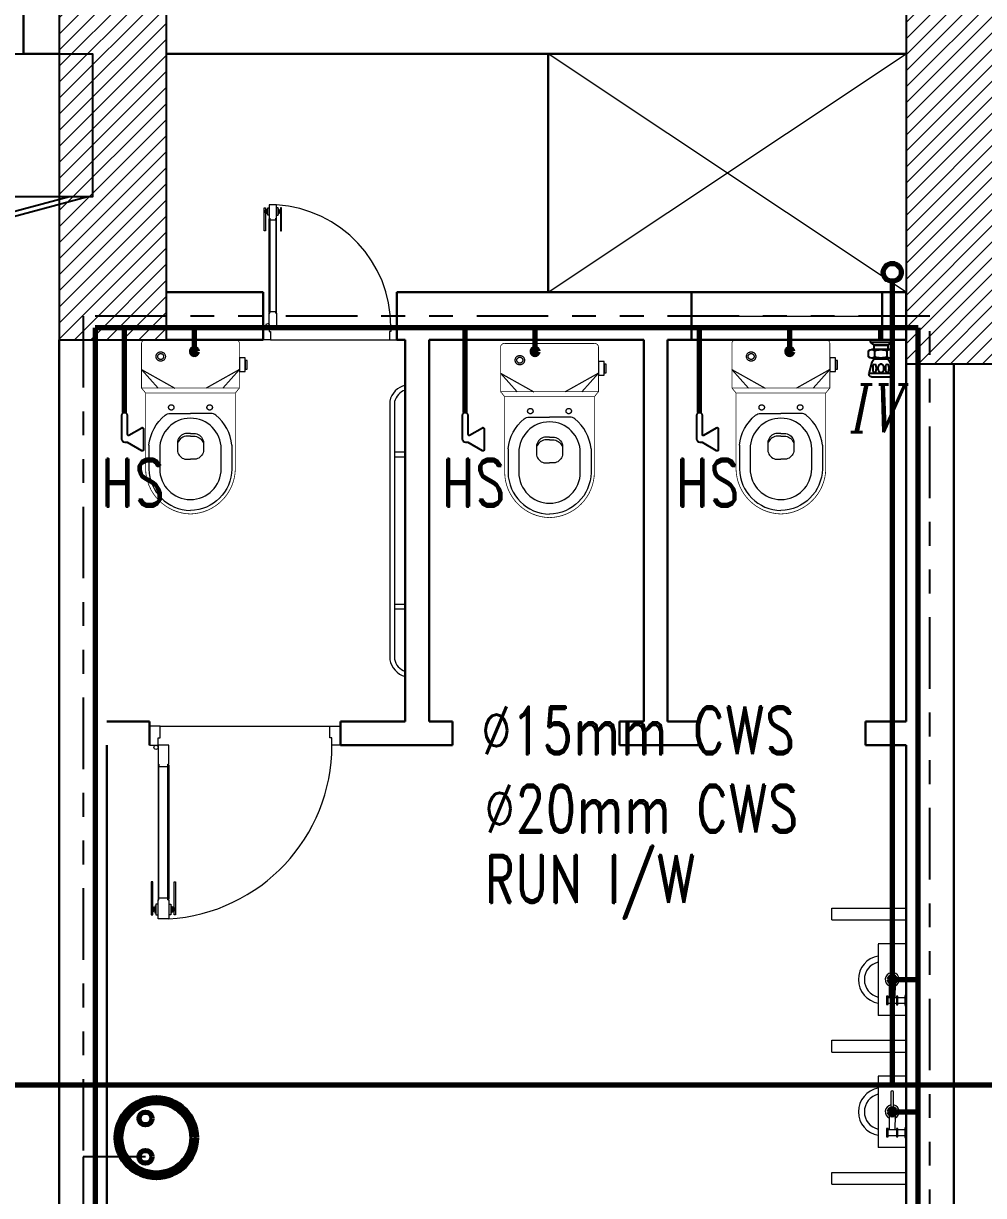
# Model space of a CAD drawing. Extents: x 800 to 995, y 398 to 804.
# Drawn here: x 870.708 to 874.733, y 713.33 to 718.245 of the extents above; entities that cross this region are included whole.
import ezdxf

# ---------------------------------------------------------------- set-up
doc = ezdxf.new("R2010")
doc.units = 0
doc.header["$MEASUREMENT"] = 0
for name, pattern in [('ACAD_ISO02W100', [15, 12, -3]), ('DASHED2', [0.375, 0.25, -0.125]), ('PHANTOM-Z', [12.75, 6, -1.35, 1.35, -1.35, 1.35, -1.35])]:
    doc.linetypes.add(name, pattern=pattern)
for name, color, linetype in [('-FUR', 252, 'CONTINUOUS'), ('P-H-WATER', 12, 'PHANTOM-Z'), ('P-WASTE', 180, 'DASHED2'), ('PLUM', 2, 'CONTINUOUS')]:
    doc.layers.add(name, color=color, linetype=linetype)
for name, color, linetype, lineweight in [('Column', 6, 'CONTINUOUS', 25), ('DOOR', 30, 'CONTINUOUS', 9), ('Elevation', 150, 'CONTINUOUS', 18), ('Furn', 183, 'CONTINUOUS', 9), ('hatch', 252, 'CONTINUOUS', 9), ('P-C-WATER', 5, 'CONTINUOUS', 70), ('P-TEXT', 1, 'CONTINUOUS', 25), ('Wall', 252, 'CONTINUOUS', 30), ('WINDOW', 252, 'CONTINUOUS', 5)]:
    doc.layers.add(name, color=color, linetype=linetype, lineweight=lineweight)
doc.styles.add('ROMANC', font='romand.shx')
doc.styles.add('ROMANS', font='italic8.shx')
pattern_1 = [(45, (1093.41557, 380.996185), (-0.0336759605, 0.0336759605), [])]

# ---------------------------------------------------------------- blocks, each defined once
blk = doc.blocks.new('MP-GF-TOILET LAYOUT-WATER$0$wt_BPH00')
at = {"layer": 'PLUM'}
blk.add_lwpolyline([(0, -0.27), (0, -2.293, -1), (-0.45, -2.293), (-0.45, -0.697, 0.57735), (-0.585, -0.619), (-1.665, -1.243, -0.57735), (-1.8, -1.165), (-1.8, 0.622, -0.57735), (-1.665, 0.7), (-0.473, 0.012, 0.131652), (-0.428, 0), (-0.27, 0, -0.414214)], format="xyb", close=True, dxfattribs=at)
blk = doc.blocks.new('ELECTRIC WATER HEATER')
at = {"layer": 'P-C-WATER', "color": 3}
for centre, radius in [((75.01, -49.101), 0.672), ((75.01, -49.101), 0.593), ((74.688, -49.283), 0.107), ((75.331, -49.283), 0.107)]:
    blk.add_circle(centre, radius, dxfattribs=at)

msp = doc.modelspace()

# ---------------------------------------------------------------- hatches: boundary and pattern name
at = {"layer": 'hatch'}
h = msp.add_hatch(dxfattribs=at)
h.set_pattern_fill('ANSI31', color=252, scale=0.015, style=0)
h.set_pattern_definition(pattern_1)
h.paths.add_polyline_path([(870.8584, 716.9182), (871.3084, 716.9182), (871.3084, 718.3682), (870.8584, 718.3682)])
h = msp.add_hatch(dxfattribs=at)
h.set_pattern_fill('ANSI31', color=252, scale=0.015, style=0)
h.set_pattern_definition(pattern_1)
h.paths.add_polyline_path([(874.4084, 716.8182), (874.8084, 716.8182), (874.8084, 718.3682), (874.4084, 718.3682)])

# ---------------------------------------------------------------- linework, layer by layer
at = {"layer": '-FUR', "linetype": 'ACAD_ISO02W100'}
for p, q in [((870.0984, 718.1182, -0.0488), (870.9984, 718.1182, -0.0488)), ((870.9011, 717.5182, -0.0488), (870.5597, 717.4268, -0.0488)), ((870.9784, 717.5182, -0.0488), (870.5648, 717.4074, -0.0488))]:
    msp.add_line(p, q, dxfattribs=at)
at = {"layer": '-FUR', "elevation": -0.0488}
msp.add_lwpolyline([(870.0984, 718.1182), (870.9984, 718.1182), (870.9984, 717.5182), (870.0984, 717.5182)], close=True, dxfattribs=at)
at = {"layer": 'Column', "color": 252}
for points in [[(870.8584, 716.9182), (871.3084, 716.9182), (871.3084, 718.3682), (870.8584, 718.3682)], [(870.8584, 716.9182), (871.3084, 716.9182), (871.3084, 718.3682), (870.8584, 718.3682)], [(874.4084, 716.8182), (874.8084, 716.8182), (874.8084, 718.3682), (874.4084, 718.3682)], [(874.4084, 716.8182), (874.8084, 716.8182), (874.8084, 718.3682), (874.4084, 718.3682)]]:
    msp.add_lwpolyline(points, close=True, dxfattribs=at)
at = {"layer": 'DOOR', "color": 252}
for p, q in [((871.7695, 717.4844), (871.7384, 717.4844)), ((871.7384, 717.4844), (871.7384, 717.4284)), ((871.7695, 717.4284), (871.7695, 717.4844)), ((871.718, 717.3754), (871.718, 717.472)), ((871.718, 717.472), (871.7225, 717.472)), ((871.7225, 717.472), (871.7225, 717.3754)), ((871.7225, 717.4508), (871.7225, 717.4618)), ((871.7291, 717.462), (871.7255, 717.462)), ((871.7255, 717.462), (871.7255, 717.4507)), ((871.7255, 717.4618), (871.7255, 717.4508)), ((871.7255, 717.4507), (871.7291, 717.4507)), ((871.7291, 717.4467), (871.7291, 717.466)), ((871.7291, 717.466), (871.7322, 717.466)), ((871.7291, 717.4507), (871.7291, 717.462)), ((871.7322, 717.4467), (871.7291, 717.4467)), ((871.7322, 717.4409), (871.7322, 717.472)), ((871.7322, 717.472), (871.7384, 717.472)), ((871.7384, 717.4409), (871.7322, 717.4409)), ((871.7757, 717.472), (871.7695, 717.472)), ((871.7695, 717.4409), (871.7757, 717.4409)), ((871.7757, 717.4409), (871.7757, 717.472)), ((871.7788, 717.466), (871.7757, 717.466)), ((871.7757, 717.4467), (871.7788, 717.4467)), ((871.7788, 717.4467), (871.7788, 717.466)), ((871.7788, 717.462), (871.7824, 717.462)), ((871.7788, 717.4507), (871.7788, 717.462)), ((871.7824, 717.4507), (871.7788, 717.4507)), ((871.7824, 717.462), (871.7824, 717.4507)), ((871.7824, 717.4618), (871.7824, 717.4508)), ((871.7899, 717.472), (871.7854, 717.472)), ((871.7854, 717.472), (871.7854, 717.3754)), ((871.7854, 717.4508), (871.7854, 717.4618)), ((871.7899, 717.3754), (871.7899, 717.472)), ((871.7381, 717.0334), (871.7381, 717.4253)), ((871.7384, 717.4284), (871.7409, 717.4284)), ((871.7409, 717.4284), (871.7409, 717.4222)), ((871.7409, 717.4281), (871.7409, 717.4225)), ((871.7409, 717.4253), (871.7409, 717.0334)), ((871.7409, 717.4222), (871.767, 717.4222)), ((871.767, 717.4222), (871.767, 717.4284)), ((871.767, 717.4284), (871.7695, 717.4284)), ((871.767, 717.4281), (871.767, 717.4225)), ((871.767, 717.4253), (871.767, 717.0334)), ((871.7698, 717.0334), (871.7698, 717.4253)), ((871.7225, 717.3754), (871.718, 717.3754)), ((871.7854, 717.3754), (871.7899, 717.3754)), ((871.7384, 716.9743), (871.7384, 717.0302)), ((871.7384, 717.0302), (871.7409, 717.0302)), ((871.7409, 717.0302), (871.7409, 717.0365)), ((871.7409, 717.0365), (871.767, 717.0365)), ((871.7409, 717.0306), (871.7409, 717.0361)), ((871.767, 717.0365), (871.767, 717.0302)), ((871.767, 717.0306), (871.767, 717.0361)), ((871.767, 717.0302), (871.7695, 717.0302)), ((871.7695, 717.0302), (871.7695, 716.9743)), ((871.7135, 716.9182), (871.7135, 716.9743)), ((871.7135, 716.9743), (871.7384, 716.9743)), ((871.7695, 716.9743), (871.7384, 716.9743)), ((871.7384, 716.9743), (871.7384, 716.953)), ((871.7384, 716.953), (871.7446, 716.953)), ((871.7446, 716.953), (871.7446, 716.9182)), ((872.2485, 716.953), (872.2423, 716.953)), ((872.2423, 716.953), (872.2424, 716.9182)), ((872.2735, 716.9743), (872.2485, 716.9743)), ((872.2485, 716.9743), (872.2485, 716.953)), ((872.2735, 716.9182), (872.2735, 716.9743)), ((871.7446, 716.9182), (871.7135, 716.9182)), ((871.7446, 716.9182), (872.2424, 716.9182)), ((872.2424, 716.9182), (872.2735, 716.9182)), ((871.2373, 715.2982), (871.2373, 715.2182)), ((871.2818, 715.2982), (871.2373, 715.2982)), ((871.2373, 715.2982), (871.2373, 715.2182)), ((871.2818, 715.2982), (871.2373, 715.2982)), ((871.2818, 715.2982), (871.9929, 715.2982)), ((871.2818, 715.2982), (871.9929, 715.2982)), ((871.2818, 715.2486), (871.2818, 715.2982)), ((871.2818, 715.2486), (871.2818, 715.2982)), ((871.9928, 715.2486), (871.9929, 715.2982)), ((871.9928, 715.2486), (871.9929, 715.2982)), ((871.9929, 715.2982), (872.0373, 715.2982)), ((871.9929, 715.2982), (872.0373, 715.2982)), ((872.0373, 715.2982), (872.0373, 715.2182)), ((872.0373, 715.2982), (872.0373, 715.2182)), ((871.2729, 715.2182), (871.2729, 715.2486)), ((871.2729, 715.2486), (871.2818, 715.2486)), ((871.2729, 715.2182), (871.2729, 715.2486)), ((871.2729, 715.2486), (871.2818, 715.2486)), ((872.0017, 715.2486), (871.9928, 715.2486)), ((872.0017, 715.2486), (871.9928, 715.2486)), ((872.0017, 715.2182), (872.0017, 715.2486)), ((872.0017, 715.2182), (872.0017, 715.2486)), ((871.2373, 715.2182), (871.2729, 715.2182)), ((871.2373, 715.2182), (871.2729, 715.2182)), ((871.3173, 715.2182), (871.2729, 715.2182)), ((871.2729, 715.2182), (871.2729, 715.1383)), ((871.3173, 715.2182), (871.2729, 715.2182)), ((871.2729, 715.2182), (871.2729, 715.1383)), ((871.3173, 715.1383), (871.3173, 715.2182)), ((871.3173, 715.1383), (871.3173, 715.2182)), ((872.0373, 715.2182), (872.0017, 715.2182)), ((872.0373, 715.2182), (872.0017, 715.2182)), ((871.2725, 715.1338), (871.2725, 714.5739)), ((871.2725, 715.1338), (871.2725, 714.5739)), ((871.2729, 715.1383), (871.2764, 715.1383)), ((871.2729, 715.1383), (871.2764, 715.1383)), ((871.2764, 715.1383), (871.2764, 715.1294)), ((871.2764, 715.1383), (871.2764, 715.1294)), ((871.2764, 715.1378), (871.2764, 715.1298)), ((871.2764, 715.1378), (871.2764, 715.1298)), ((871.2764, 714.5739), (871.2764, 715.1338)), ((871.2764, 714.5739), (871.2764, 715.1338)), ((871.2764, 715.1294), (871.3138, 715.1294)), ((871.2764, 715.1294), (871.3138, 715.1294)), ((871.3138, 715.1294), (871.3138, 715.1383)), ((871.3138, 715.1383), (871.3173, 715.1383)), ((871.3138, 715.1294), (871.3138, 715.1383)), ((871.3138, 715.1383), (871.3173, 715.1383)), ((871.3138, 715.1378), (871.3138, 715.1298)), ((871.3138, 715.1378), (871.3138, 715.1298)), ((871.3138, 714.5739), (871.3138, 715.1338)), ((871.3138, 714.5739), (871.3138, 715.1338)), ((871.3177, 715.1338), (871.3177, 714.5739)), ((871.3177, 715.1338), (871.3177, 714.5739)), ((871.2502, 714.6451), (871.2437, 714.6451)), ((871.2437, 714.6451), (871.2437, 714.5072)), ((871.2502, 714.6451), (871.2437, 714.6451)), ((871.2437, 714.6451), (871.2437, 714.5072)), ((871.2502, 714.5072), (871.2502, 714.6451)), ((871.2502, 714.5072), (871.2502, 714.6451)), ((871.34, 714.6451), (871.3464, 714.6451)), ((871.34, 714.5072), (871.34, 714.6451)), ((871.34, 714.6451), (871.3464, 714.6451)), ((871.34, 714.5072), (871.34, 714.6451)), ((871.3464, 714.6451), (871.3464, 714.5072)), ((871.3464, 714.6451), (871.3464, 714.5072)), ((871.2502, 714.5374), (871.2502, 714.5217)), ((871.2502, 714.5374), (871.2502, 714.5217)), ((871.2544, 714.5215), (871.2544, 714.5377)), ((871.2544, 714.5377), (871.2595, 714.5377)), ((871.2544, 714.5215), (871.2544, 714.5377)), ((871.2544, 714.5377), (871.2595, 714.5377)), ((871.2544, 714.5217), (871.2544, 714.5374)), ((871.2544, 714.5217), (871.2544, 714.5374)), ((871.264, 714.5434), (871.2595, 714.5434)), ((871.2595, 714.5434), (871.2595, 714.5158)), ((871.264, 714.5434), (871.2595, 714.5434)), ((871.2595, 714.5434), (871.2595, 714.5158)), ((871.2595, 714.5377), (871.2595, 714.5215)), ((871.2595, 714.5377), (871.2595, 714.5215)), ((871.2729, 714.5517), (871.264, 714.5517)), ((871.264, 714.5517), (871.264, 714.5072)), ((871.2729, 714.5517), (871.264, 714.5517)), ((871.264, 714.5517), (871.264, 714.5072)), ((871.2729, 714.4895), (871.2729, 714.5695)), ((871.2729, 714.5695), (871.2764, 714.5695)), ((871.2729, 714.4895), (871.2729, 714.5695)), ((871.2729, 714.5695), (871.2764, 714.5695)), ((871.2764, 714.5695), (871.2764, 714.5783)), ((871.2764, 714.5783), (871.3138, 714.5783)), ((871.2764, 714.5695), (871.2764, 714.5783)), ((871.2764, 714.5783), (871.3138, 714.5783)), ((871.2764, 714.5699), (871.2764, 714.5779)), ((871.2764, 714.5699), (871.2764, 714.5779)), ((871.3138, 714.5783), (871.3138, 714.5695)), ((871.3138, 714.5783), (871.3138, 714.5695)), ((871.3138, 714.5699), (871.3138, 714.5779)), ((871.3138, 714.5699), (871.3138, 714.5779)), ((871.3138, 714.5695), (871.3173, 714.5695)), ((871.3138, 714.5695), (871.3173, 714.5695)), ((871.3173, 714.5695), (871.3173, 714.4895)), ((871.3173, 714.5695), (871.3173, 714.4895)), ((871.3173, 714.5517), (871.3262, 714.5517)), ((871.3173, 714.5517), (871.3262, 714.5517)), ((871.3262, 714.5517), (871.3262, 714.5072)), ((871.3262, 714.5517), (871.3262, 714.5072)), ((871.3262, 714.5434), (871.3306, 714.5434)), ((871.3262, 714.5434), (871.3306, 714.5434)), ((871.3306, 714.5434), (871.3306, 714.5158)), ((871.3306, 714.5434), (871.3306, 714.5158)), ((871.3358, 714.5377), (871.3306, 714.5377)), ((871.3306, 714.5377), (871.3306, 714.5215)), ((871.3358, 714.5377), (871.3306, 714.5377)), ((871.3306, 714.5377), (871.3306, 714.5215)), ((871.3358, 714.5215), (871.3358, 714.5377)), ((871.3358, 714.5215), (871.3358, 714.5377)), ((871.3358, 714.5217), (871.3358, 714.5374)), ((871.3358, 714.5217), (871.3358, 714.5374)), ((871.34, 714.5374), (871.34, 714.5217)), ((871.34, 714.5374), (871.34, 714.5217)), ((871.2437, 714.5072), (871.2502, 714.5072)), ((871.2437, 714.5072), (871.2502, 714.5072)), ((871.2595, 714.5215), (871.2544, 714.5215)), ((871.2595, 714.5215), (871.2544, 714.5215)), ((871.2595, 714.5158), (871.264, 714.5158)), ((871.2595, 714.5158), (871.264, 714.5158)), ((871.264, 714.5072), (871.2729, 714.5072)), ((871.264, 714.5072), (871.2729, 714.5072)), ((871.3173, 714.4895), (871.2729, 714.4895)), ((871.3173, 714.4895), (871.2729, 714.4895)), ((871.3262, 714.5072), (871.3173, 714.5072)), ((871.3262, 714.5072), (871.3173, 714.5072)), ((871.3306, 714.5158), (871.3262, 714.5158)), ((871.3306, 714.5158), (871.3262, 714.5158)), ((871.3306, 714.5215), (871.3358, 714.5215)), ((871.3306, 714.5215), (871.3358, 714.5215)), ((871.3464, 714.5072), (871.34, 714.5072)), ((871.3464, 714.5072), (871.34, 714.5072))]:
    msp.add_line(p, q, dxfattribs=at)
for centre, radius in [((871.7322, 716.9805), 0.00622), ((871.264, 715.2094), 0.00889), ((871.264, 715.2094), 0.00889)]:
    msp.add_circle(centre, radius, dxfattribs=at)
for centre, radius, start, end in [((871.7374, 716.9743), 0.5112, 360, 86.3977), ((871.724, 717.4618), 0.00148, 0, 180), ((871.724, 717.4508), 0.00148, 180, 0), ((871.7839, 717.4618), 0.00148, 0, 180), ((871.7839, 717.4508), 0.00148, 180, 0), ((871.7409, 717.4253), 0.00278, 90, 270), ((871.767, 717.4253), 0.00278, 270, 90), ((871.7409, 717.0334), 0.00278, 90, 270), ((871.767, 717.0334), 0.00278, 270, 90), ((871.2714, 715.2182), 0.7302, 273.6023, 0), ((871.2714, 715.2182), 0.7302, 273.6023, 0), ((871.2764, 715.1338), 0.00397, 90, 270), ((871.2764, 715.1338), 0.00397, 90, 270), ((871.3138, 715.1338), 0.00397, 270, 90), ((871.3138, 715.1338), 0.00397, 270, 90), ((871.2523, 714.5374), 0.00211, 0, 180), ((871.2523, 714.5374), 0.00211, 0, 180), ((871.2764, 714.5739), 0.00397, 90, 270), ((871.2764, 714.5739), 0.00397, 90, 270), ((871.3138, 714.5739), 0.00397, 270, 90), ((871.3138, 714.5739), 0.00397, 270, 90), ((871.3379, 714.5374), 0.00211, 0, 180), ((871.3379, 714.5374), 0.00211, 0, 180), ((871.2523, 714.5217), 0.00211, 180, 0), ((871.2523, 714.5217), 0.00211, 180, 0), ((871.3379, 714.5217), 0.00211, 180, 0), ((871.3379, 714.5217), 0.00211, 180, 0)]:
    msp.add_arc(centre, radius, start, end, dxfattribs=at)
at = {"layer": 'Elevation', "color": 252}
msp.add_line((873.5085, 717.1182), (874.3085, 717.1182), dxfattribs=at)
at = {"layer": 'Furn', "color": 252}
for p, q in [((872.2437, 716.6616), (872.2437, 715.5767)), ((872.2637, 716.6591), (872.2637, 715.5788)), ((872.2637, 716.4481), (872.3085, 716.4481)), ((872.2637, 716.4281), (872.3085, 716.4281)), ((872.2637, 715.8098), (872.3085, 715.8098)), ((872.2637, 715.7898), (872.3085, 715.7898))]:
    msp.add_line(p, q, dxfattribs=at)
at = {"layer": 'Furn', "color": 252, "linetype": 'Continuous'}
for p, q in [((874.0972, 714.5352), (874.4084, 714.5352)), ((874.0972, 714.4852), (874.0972, 714.5352)), ((874.0972, 714.4852), (874.4084, 714.4852)), ((874.0972, 713.9809), (874.4084, 713.9809)), ((874.0972, 713.9309), (874.0972, 713.9809)), ((874.0972, 713.9309), (874.4084, 713.9309)), ((874.0972, 713.4267), (874.4084, 713.4267)), ((874.0972, 713.3767), (874.0972, 713.4267)), ((874.0972, 713.3767), (874.4084, 713.3767))]:
    msp.add_line(p, q, dxfattribs=at)
at = {"layer": 'Furn'}
for p, q in [((874.4084, 714.385), (874.2916, 714.385)), ((874.2918, 714.3844), (874.2916, 714.085)), ((874.4084, 714.085), (874.4084, 714.385)), ((874.3443, 714.3169), (874.3443, 714.2515)), ((874.3559, 714.2515), (874.356, 714.3169)), ((874.3384, 714.1593), (874.3384, 714.2221)), ((874.3618, 714.2223), (874.3617, 714.1592)), ((874.3267, 714.1651), (874.3267, 714.1301)), ((874.3325, 714.1651), (874.3267, 714.1651)), ((874.3325, 714.1301), (874.3325, 714.1651)), ((874.3676, 714.1592), (874.3325, 714.1593)), ((874.3676, 714.1651), (874.3676, 714.13)), ((874.3734, 714.1651), (874.3676, 714.1651)), ((874.3734, 714.13), (874.3734, 714.1651)), ((874.4026, 714.1592), (874.3734, 714.1592)), ((874.4026, 714.1651), (874.4026, 714.13)), ((874.4085, 714.1709), (874.4084, 714.1242)), ((874.3267, 714.1301), (874.3325, 714.1301)), ((874.3325, 714.1359), (874.3676, 714.1359)), ((874.3676, 714.13), (874.3734, 714.13)), ((874.3734, 714.1359), (874.4026, 714.1359)), ((874.4084, 714.085), (874.2916, 714.085)), ((874.4084, 713.8307), (874.2916, 713.8308)), ((874.2918, 713.8302), (874.2916, 713.5308)), ((874.4084, 713.5307), (874.4084, 713.8307)), ((874.3443, 713.7627), (874.3443, 713.6973)), ((874.3559, 713.6973), (874.356, 713.7627)), ((874.3384, 713.605), (874.3384, 713.6679)), ((874.3618, 713.668), (874.3617, 713.605)), ((874.3267, 713.6109), (874.3267, 713.5758)), ((874.3325, 713.6109), (874.3267, 713.6109)), ((874.3325, 713.5758), (874.3325, 713.6109)), ((874.3676, 713.605), (874.3325, 713.605)), ((874.3676, 713.6108), (874.3676, 713.5758)), ((874.3734, 713.6108), (874.3676, 713.6108)), ((874.3734, 713.5758), (874.3734, 713.6108)), ((874.4026, 713.605), (874.3734, 713.605)), ((874.4026, 713.6108), (874.4026, 713.5758)), ((874.4085, 713.6167), (874.4084, 713.5699)), ((874.3267, 713.5758), (874.3325, 713.5758)), ((874.3325, 713.5817), (874.3676, 713.5816)), ((874.3676, 713.5758), (874.3734, 713.5758)), ((874.3734, 713.5816), (874.4026, 713.5816)), ((874.4084, 713.5307), (874.2916, 713.5308))]:
    msp.add_line(p, q, dxfattribs=at)
at = {"layer": 'Furn', "const_width": 0.00322}
for points in [[(871.4085, 716.6952), (871.2204, 716.6952), (871.2033, 716.7161), (871.2033, 716.9029, -0.463455), (871.2214, 716.9182), (871.4085, 716.9182)], [(871.4085, 716.6952), (871.5965, 716.6952), (871.6136, 716.7161), (871.6136, 716.9029, 0.463455), (871.5955, 716.9182), (871.4085, 716.9182)], [(872.9136, 716.6799), (872.7256, 716.6799), (872.7085, 716.7008), (872.7085, 716.8876, -0.463455), (872.7266, 716.9029), (872.9136, 716.9029)], [(872.9136, 716.6799), (873.1017, 716.6799), (873.1188, 716.7008), (873.1188, 716.8876, 0.463455), (873.1007, 716.9029), (872.9136, 716.9029)], [(873.8835, 716.6952), (873.6954, 716.6952), (873.6783, 716.7161), (873.6783, 716.9029, -0.463455), (873.6964, 716.9182), (873.8835, 716.9182)], [(873.8835, 716.6952), (874.0715, 716.6952), (874.0886, 716.7161), (874.0886, 716.9029, 0.463455), (874.0705, 716.9182), (873.8835, 716.9182)], [(871.2204, 716.6952), (871.2204, 716.3763, 0.40227), (871.4085, 716.188)], [(871.5965, 716.6952), (871.5965, 716.3763, -0.40227), (871.4085, 716.188)], [(872.7256, 716.6799), (872.7256, 716.3609, 0.40227), (872.9136, 716.1727)], [(873.1017, 716.6799), (873.1017, 716.3609, -0.40227), (872.9136, 716.1727)], [(873.6954, 716.6952), (873.6954, 716.3763, 0.40227), (873.8835, 716.188)], [(874.0715, 716.6952), (874.0715, 716.3763, -0.40227), (873.8835, 716.188)]]:
    msp.add_lwpolyline(points, format="xyb", dxfattribs=at)
at = {"layer": 'Furn'}
for points in [[(871.6136, 716.8429), (871.6136, 716.7858), (871.6374, 716.7858), (871.6374, 716.8429)], [(871.6374, 716.8318), (871.6374, 716.7955), (871.6458, 716.7955), (871.6458, 716.8318)], [(873.1188, 716.8276), (873.1188, 716.7705), (873.1426, 716.7705), (873.1426, 716.8276)], [(873.1426, 716.8164), (873.1426, 716.7802), (873.1509, 716.7802), (873.1509, 716.8164)], [(874.0886, 716.8429), (874.0886, 716.7858), (874.1124, 716.7858), (874.1124, 716.8429)], [(874.1124, 716.8318), (874.1124, 716.7955), (874.1208, 716.7955), (874.1208, 716.8318)]]:
    msp.add_lwpolyline(points, close=True, dxfattribs=at)
for points in [[(871.2728, 716.7161), (871.2033, 716.7941), (871.3424, 716.7161)], [(871.5441, 716.7161), (871.6136, 716.7941), (871.4745, 716.7161)], [(872.778, 716.7008), (872.7085, 716.7788), (872.8476, 716.7008)], [(873.0493, 716.7008), (873.1188, 716.7788), (872.9797, 716.7008)], [(873.7478, 716.7161), (873.6783, 716.7941), (873.8174, 716.7161)], [(874.0191, 716.7161), (874.0886, 716.7941), (873.9495, 716.7161)], [(871.3537, 716.4693), (871.3535, 716.4693)], [(871.4632, 716.4693), (871.4634, 716.4693)], [(872.8589, 716.4539), (872.8587, 716.4539)], [(872.9684, 716.4539), (872.9686, 716.4539)], [(873.8287, 716.4693), (873.8285, 716.4693)], [(873.9382, 716.4693), (873.9384, 716.4693)]]:
    msp.add_lwpolyline(points, dxfattribs=at)
at = {"layer": 'Furn', "const_width": 0.00322}
for points in [[(871.2033, 716.7161), (871.4085, 716.7161)], [(871.6136, 716.7161), (871.4085, 716.7161)], [(872.7085, 716.7008), (872.9136, 716.7008)], [(873.1188, 716.7008), (872.9136, 716.7008)], [(873.6783, 716.7161), (873.8835, 716.7161)], [(874.0886, 716.7161), (873.8835, 716.7161)]]:
    msp.add_lwpolyline(points, dxfattribs=at)
at = {"layer": 'Furn'}
for points in [[(871.2345, 716.476, -0.198896), (871.3023, 716.6024, -0.197766), (871.3231, 716.6093), (871.4085, 716.6093)], [(871.5824, 716.476, 0.198896), (871.5147, 716.6024, 0.197766), (871.4939, 716.6093), (871.4085, 716.6093)], [(873.7095, 716.476, -0.198896), (873.7773, 716.6024, -0.197766), (873.7981, 716.6093), (873.8835, 716.6093)], [(874.0574, 716.476, 0.198896), (873.9897, 716.6024, 0.197766), (873.9689, 716.6093), (873.8835, 716.6093)], [(872.7397, 716.4607, -0.198896), (872.8074, 716.587, -0.197766), (872.8283, 716.5939), (872.9136, 716.5939)], [(873.0876, 716.4607, 0.198896), (873.0198, 716.587, 0.197766), (872.999, 716.5939), (872.9136, 716.5939)], [(871.4085, 716.5256), (871.3876, 716.5256, 0.300542), (871.3544, 716.4932), (871.3544, 716.4505, 0.297055), (871.3851, 716.4181), (871.4085, 716.4181)], [(871.4085, 716.5136), (871.3885, 716.5136, 0.279178), (871.3544, 716.4846, 1.386683)], [(871.4085, 716.5256), (871.4293, 716.5256, -0.300542), (871.4626, 716.4932), (871.4626, 716.4505, -0.297055), (871.4319, 716.4181), (871.4085, 716.4181)], [(871.4085, 716.5136), (871.4285, 716.5136, -0.279178), (871.4626, 716.4846, -1.386683)], [(872.9136, 716.5102), (872.8928, 716.5102, 0.300542), (872.8596, 716.4778), (872.8596, 716.4352, 0.297055), (872.8902, 716.4027), (872.9136, 716.4027)], [(872.9136, 716.5102), (872.9345, 716.5102, -0.300542), (872.9677, 716.4778), (872.9677, 716.4352, -0.297055), (872.937, 716.4027), (872.9136, 716.4027)], [(873.8835, 716.5256), (873.8626, 716.5256, 0.300542), (873.8294, 716.4932), (873.8294, 716.4505, 0.297055), (873.8601, 716.4181), (873.8835, 716.4181)], [(873.8835, 716.5136), (873.8635, 716.5136, 0.279178), (873.8294, 716.4846, 1.386683)], [(873.8835, 716.5256), (873.9043, 716.5256, -0.300542), (873.9376, 716.4932), (873.9376, 716.4505, -0.297055), (873.9069, 716.4181), (873.8835, 716.4181)], [(873.8835, 716.5136), (873.9035, 716.5136, -0.279178), (873.9376, 716.4846, -1.386683)], [(871.2345, 716.476), (871.2345, 716.3764, 0.402045), (871.4088, 716.2021)], [(871.5824, 716.476), (871.5824, 716.3764, -0.402045), (871.4082, 716.2021)], [(872.7397, 716.4607), (872.7397, 716.3611, 0.402045), (872.9139, 716.1868)], [(872.9136, 716.4983), (872.8936, 716.4983, 0.279178), (872.8596, 716.4693, 1.386683)], [(873.0876, 716.4607), (873.0876, 716.3611, -0.402045), (872.9133, 716.1868)], [(872.9136, 716.4983), (872.9336, 716.4983, -0.279178), (872.9677, 716.4693, -1.386683)], [(873.7095, 716.476), (873.7095, 716.3764, 0.402045), (873.8838, 716.2021)], [(874.0574, 716.476), (874.0574, 716.3764, -0.402045), (873.8832, 716.2021)]]:
    msp.add_lwpolyline(points, format="xyb", dxfattribs=at)
for points in [[(871.2794, 716.4605), (871.2794, 716.3774, 1), (871.5375, 716.3774), (871.5375, 716.4605, 1)], [(872.7846, 716.4451), (872.7846, 716.3621, 1), (873.0427, 716.3621), (873.0427, 716.4451, 1)], [(873.7544, 716.4605), (873.7544, 716.3774, 1), (874.0125, 716.3774), (874.0125, 716.4605, 1)]]:
    msp.add_lwpolyline(points, format="xyb", close=True, dxfattribs=at)
at = {"layer": 'Furn', "linetype": 'DASHED2'}
for centre, radius in [((871.2838, 716.8483), 0.0196), ((871.2838, 716.8483), 0.0124), ((872.789, 716.8329), 0.0196), ((872.789, 716.8329), 0.0124), ((873.7588, 716.8483), 0.0196), ((873.7588, 716.8483), 0.0124), ((871.328, 716.6349), 0.0113), ((871.489, 716.6349), 0.0113), ((872.8332, 716.6195), 0.0113), ((872.9941, 716.6195), 0.0113), ((873.803, 716.6349), 0.0113), ((873.964, 716.6349), 0.0113)]:
    msp.add_circle(centre, radius, dxfattribs=at)
at = {"layer": 'Furn'}
for centre in [(874.3501, 714.2352), (874.3501, 713.6809)]:
    msp.add_circle(centre, 0.0175, dxfattribs=at)
at = {"layer": 'Furn', "color": 252}
for centre, radius, start, end in [((872.3323, 716.6407), 0.091, 105.1802, 166.752), ((872.3323, 716.6407), 0.071, 109.6122, 164.9915), ((872.333, 715.5942), 0.091, 191.0679, 254.3436), ((872.333, 715.5942), 0.071, 192.5363, 249.7618)]:
    msp.add_arc(centre, radius, start, end, dxfattribs=at)
at = {"layer": 'Furn'}
for centre, radius, start, end in [((874.3084, 714.2352), 0.1001, 99.7006, 260.4089), ((874.3084, 714.2352), 0.0751, 102.8078, 257.169), ((874.3501, 714.3169), 0.00584, 359.968, 179.968), ((874.3501, 714.2352), 0.0292, 101.8443, 246.5543), ((874.3501, 714.2352), 0.0292, 292.8185, 78.545), ((874.4087, 714.1648), 0.0061, 92.3764, 177.5596), ((874.4087, 714.1303), 0.0061, 182.3764, 267.5596), ((874.3084, 713.681), 0.1001, 99.7006, 260.4089), ((874.3084, 713.681), 0.0751, 102.8078, 257.169), ((874.3501, 713.7627), 0.00584, 359.968, 179.968), ((874.3501, 713.6809), 0.0292, 101.8443, 246.5543), ((874.3501, 713.6809), 0.0292, 292.8185, 78.545), ((874.4087, 713.6106), 0.0061, 92.3764, 177.5596), ((874.4087, 713.576), 0.0061, 182.3764, 267.5596)]:
    msp.add_arc(centre, radius, start, end, dxfattribs=at)
at = {"layer": 'hatch', "color": 252}
for p, q in [((872.9085, 717.1184), (874.4084, 718.1182)), ((874.4084, 717.1182), (872.9085, 718.1182))]:
    msp.add_line(p, q, dxfattribs=at)
at = {"layer": 'P-C-WATER', "linetype": 'Continuous'}
for p, q in [((874.3503, 717.1637), (874.3503, 713.7942)), ((874.4584, 716.9682), (871.0084, 716.9682)), ((871.0084, 716.9682), (871.0084, 710.9383)), ((874.3026, 716.9182), (874.3026, 716.9682)), ((874.3026, 716.9182), (874.3026, 716.9682)), ((874.4584, 712.5723), (874.4584, 716.9682)), ((874.4584, 711.3092), (874.4584, 716.9682)), ((863.2067, 713.7941), (882.8472, 713.7941))]:
    msp.add_line(p, q, dxfattribs=at)
at = {"layer": 'P-C-WATER'}
for p, q in [((871.1323, 716.6136, 0), (871.1323, 716.9682, 0)), ((871.4249, 716.8694, 0), (871.4249, 716.9682)), ((872.5603, 716.6136, 0), (872.5603, 716.9682, 0)), ((872.8529, 716.8694, 0), (872.8529, 716.9682, 0)), ((873.5421, 716.6136, 0), (873.5421, 716.9682, 0)), ((873.9204, 716.8694, 0), (873.9204, 716.9682)), ((874.3379, 714.235, 0), (874.4584, 714.235, 0)), ((874.3379, 713.6807, 0), (874.4584, 713.6807, 0))]:
    msp.add_line(p, q, dxfattribs=at)
at = {"layer": 'P-C-WATER', "linetype": 'Continuous'}
msp.add_circle((874.3503, 717.2012), 0.0375, dxfattribs=at)
at = {"layer": 'P-C-WATER', "linetype": 'ByBlock'}
for centre, start, end in [((871.4249, 716.8694, 0), 0, 180), ((871.4249, 716.8694, 0), 180, 0), ((872.8529, 716.8694, 0), 0, 180), ((872.8529, 716.8694, 0), 180, 0), ((873.9204, 716.8694, 0), 0, 180), ((873.9204, 716.8694, 0), 180, 0)]:
    msp.add_arc(centre, 0.0125, start, end, dxfattribs=at)
at = {"layer": 'P-C-WATER'}
for centre, start, end in [((874.3504, 714.235, 0), 0, 180), ((874.3504, 714.235, 0), 180, 0), ((874.3504, 713.6807, 0), 0, 180), ((874.3504, 713.6807, 0), 180, 0)]:
    msp.add_arc(centre, 0.0125, start, end, dxfattribs=at)
at = {"layer": 'P-H-WATER', "ltscale": 0.05}
for p, q in [((874.5084, 717.0182), (870.9584, 717.0182)), ((870.9584, 717.0182), (870.9584, 710.7927)), ((874.5084, 711.4549), (874.5084, 717.0182)), ((871.22, 713.492), (870.9584, 713.492)), ((870.9584, 713.492), (870.9584, 710.7927))]:
    msp.add_line(p, q, dxfattribs=at)
at = {"layer": 'PLUM'}
for p, q in [((874.2583, 716.9182), (874.2583, 716.9088)), ((874.2583, 716.9182), (874.3469, 716.9182)), ((874.2583, 716.9182), (874.2583, 716.9088)), ((874.2583, 716.9182), (874.3469, 716.9182)), ((874.2583, 716.9088), (874.2729, 716.8955)), ((874.2583, 716.9088), (874.3469, 716.9088)), ((874.2583, 716.9088), (874.2729, 716.8955)), ((874.2583, 716.9088), (874.3469, 716.9088)), ((874.3322, 716.8955), (874.2729, 716.8955)), ((874.2729, 716.8955), (874.3322, 716.8955)), ((874.2729, 716.8955), (874.2729, 716.8772)), ((874.3322, 716.8955), (874.2729, 716.8955)), ((874.2729, 716.8955), (874.3322, 716.8955)), ((874.2729, 716.8955), (874.2729, 716.8772)), ((874.3469, 716.9088), (874.3322, 716.8955)), ((874.3469, 716.9088), (874.3322, 716.8955)), ((874.3322, 716.8955), (874.3322, 716.8772)), ((874.3322, 716.8955), (874.3322, 716.8772)), ((874.3469, 716.9182), (874.3469, 716.9088)), ((874.3469, 716.9182), (874.3469, 716.9088)), ((874.2511, 716.847), (874.2511, 716.872)), ((874.2511, 716.847), (874.2511, 716.872)), ((874.2649, 716.8772), (874.2631, 716.8772)), ((874.2649, 716.8772), (874.2631, 716.8772)), ((874.3412, 716.8772), (874.2649, 716.8772)), ((874.3412, 716.8772), (874.2649, 716.8772)), ((874.2769, 716.847), (874.2769, 716.872)), ((874.2769, 716.847), (874.2769, 716.872)), ((874.3283, 716.847), (874.3283, 716.872)), ((874.3283, 716.847), (874.3283, 716.872)), ((874.3412, 716.8772), (874.3412, 716.8772)), ((874.3412, 716.8772), (874.3412, 716.8772)), ((874.354, 716.847), (874.354, 716.872)), ((874.354, 716.847), (874.354, 716.872)), ((874.265, 716.8245), (874.2527, 716.7769)), ((874.265, 716.8245), (874.2527, 716.7769)), ((874.3412, 716.8419), (874.2631, 716.8419)), ((874.3412, 716.8419), (874.2631, 716.8419)), ((874.265, 716.8245), (874.2729, 716.8374)), ((874.265, 716.8245), (874.2729, 716.8374)), ((874.3322, 716.8374), (874.2729, 716.8374)), ((874.3322, 716.8374), (874.2729, 716.8374)), ((874.3283, 716.8419), (874.2769, 716.8419)), ((874.3283, 716.8419), (874.2769, 716.8419)), ((874.3322, 716.8419), (874.3322, 716.8374)), ((874.3322, 716.8419), (874.3322, 716.8374)), ((874.3401, 716.8245), (874.3322, 716.8374)), ((874.3401, 716.8245), (874.3322, 716.8374)), ((874.3401, 716.8245), (874.3525, 716.7769)), ((874.3401, 716.8245), (874.3525, 716.7769)), ((874.3525, 716.7769), (874.2527, 716.7769)), ((874.3525, 716.7769), (874.2527, 716.7769)), ((874.341, 716.762), (874.2642, 716.762)), ((874.341, 716.762), (874.2642, 716.762))]:
    msp.add_line(p, q, dxfattribs=at)
at = {"layer": 'PLUM', "extrusion": (0, 0, -1)}
for centre, major_axis, start_param, end_param in [((874.264, 716.8587), (0.0131, 0.0131), -1.552637, -0.018159), ((874.264, 716.8587), (0.0131, 0.0131), -1.552637, -0.018159), ((874.264, 716.8604), (-0.0131, 0.0131), 3.159752, 4.69423), ((874.264, 716.8604), (-0.0131, 0.0131), 3.159752, 4.69423), ((874.3026, 716.8106), (-0.0471, 0.0471), 0.388784, 1.182013), ((874.3026, 716.8106), (-0.0471, 0.0471), 0.388784, 1.182013), ((874.3026, 716.9084), (-0.0471, 0.0471), 3.530376, 4.323605), ((874.3026, 716.9084), (-0.0471, 0.0471), 3.530376, 4.323605), ((874.3412, 716.8586), (-0.0131, 0.0131), 0.021117, 1.549679), ((874.3412, 716.8586), (-0.0131, 0.0131), 0.021117, 1.549679), ((874.3412, 716.8604), (-0.0131, 0.0131), 3.16271, 4.691272), ((874.3412, 716.8604), (-0.0131, 0.0131), 3.16271, 4.691272), ((874.3235, 716.7987), (0.038, 0.038), 3.926991, 4.067904), ((874.3235, 716.7987), (0.038, 0.038), 3.926991, 4.067904), ((874.3235, 716.7987), (0.038, 0.038), 3.786077, 3.926991), ((874.3235, 716.7987), (0.038, 0.038), 3.786077, 3.926991), ((874.2999, 716.8021), (-0.0211, 0.0211), 5.638701, 5.827734), ((874.2999, 716.8021), (-0.0211, 0.0211), 5.638701, 5.827734), ((874.2851, 716.8071), (0.0101, 0.0101), 4.256938, 4.617852), ((874.2851, 716.8071), (0.0101, 0.0101), 4.256938, 4.617852), ((874.2761, 716.8146), (0.00179, 0.00179), 4.617852, 5.497787), ((874.2761, 716.8146), (0.00179, 0.00179), 4.617852, 5.497787), ((874.2761, 716.8146), (-0.00179, 0.00179), 0.785398, 1.665334), ((874.2761, 716.8146), (-0.00179, 0.00179), 0.785398, 1.665334), ((874.267, 716.8071), (0.0101, 0.0101), 0.094537, 0.455451), ((874.267, 716.8071), (0.0101, 0.0101), 0.094537, 0.455451), ((874.2522, 716.8021), (-0.0211, 0.0211), 2.026248, 2.215281), ((874.2522, 716.8021), (-0.0211, 0.0211), 2.026248, 2.215281), ((874.2286, 716.7987), (-0.038, 0.038), 2.215281, 2.356194), ((874.2286, 716.7987), (-0.038, 0.038), 2.215281, 2.356194), ((874.2286, 716.7987), (-0.038, 0.038), 2.356194, 2.497108), ((874.2286, 716.7987), (-0.038, 0.038), 2.356194, 2.497108), ((874.3247, 716.799), (0.0234, 0.0234), 3.926991, 4.162354), ((874.3247, 716.799), (0.0234, 0.0234), 3.926991, 4.162354), ((874.3247, 716.799), (-0.0234, 0.0234), 5.262424, 5.497787), ((874.3247, 716.799), (-0.0234, 0.0234), 5.262424, 5.497787), ((874.3139, 716.8016), (0.0155, 0.0155), 4.162354, 4.451787), ((874.3139, 716.8016), (0.0155, 0.0155), 4.162354, 4.451787), ((874.3071, 716.8055), (-0.0099, 0.0099), 6.022583, 6.447557), ((874.3071, 716.8055), (-0.0099, 0.0099), 6.022583, 6.447557), ((874.3028, 716.8115), (0.00472, 0.00472), -1.406424, -0.785398), ((874.3028, 716.8115), (0.00472, 0.00472), -1.406424, -0.785398), ((874.3028, 716.8115), (0.00472, 0.00472), -0.785398, -0.164372), ((874.3028, 716.8115), (0.00472, 0.00472), -0.785398, -0.164372), ((874.2985, 716.8055), (0.0099, 0.0099), -0.164372, 0.260602), ((874.2985, 716.8055), (0.0099, 0.0099), -0.164372, 0.260602), ((874.2917, 716.8016), (-0.0155, 0.0155), 1.831398, 2.120831), ((874.2917, 716.8016), (-0.0155, 0.0155), 1.831398, 2.120831), ((874.2809, 716.799), (-0.0234, 0.0234), 2.120831, 2.356194), ((874.2809, 716.799), (-0.0234, 0.0234), 2.120831, 2.356194), ((874.2809, 716.799), (-0.0234, 0.0234), 2.356194, 2.591558), ((874.2809, 716.799), (-0.0234, 0.0234), 2.356194, 2.591558), ((874.3765, 716.7987), (0.038, 0.038), 3.926991, 4.067904), ((874.3765, 716.7987), (0.038, 0.038), 3.926991, 4.067904), ((874.3765, 716.7987), (-0.038, 0.038), 5.356873, 5.497787), ((874.3765, 716.7987), (-0.038, 0.038), 5.356873, 5.497787), ((874.3529, 716.8021), (-0.0211, 0.0211), 5.638701, 5.827734), ((874.3529, 716.8021), (-0.0211, 0.0211), 5.638701, 5.827734), ((874.3382, 716.8071), (0.0101, 0.0101), 4.256938, 4.617852), ((874.3382, 716.8071), (0.0101, 0.0101), 4.256938, 4.617852), ((874.3291, 716.8146), (0.00179, 0.00179), 4.617852, 5.497787), ((874.3291, 716.8146), (0.00179, 0.00179), 4.617852, 5.497787), ((874.3291, 716.8146), (-0.00179, 0.00179), 0.785398, 1.665334), ((874.3291, 716.8146), (-0.00179, 0.00179), 0.785398, 1.665334), ((874.3201, 716.8071), (0.0101, 0.0101), 0.094537, 0.455451), ((874.3201, 716.8071), (0.0101, 0.0101), 0.094537, 0.455451), ((874.3053, 716.8021), (-0.0211, 0.0211), 2.026248, 2.215281), ((874.3053, 716.8021), (-0.0211, 0.0211), 2.026248, 2.215281), ((874.2817, 716.7987), (-0.038, 0.038), 2.215281, 2.356194), ((874.2817, 716.7987), (-0.038, 0.038), 2.215281, 2.356194), ((874.2817, 716.7987), (-0.038, 0.038), 2.356194, 2.497108), ((874.2817, 716.7987), (-0.038, 0.038), 2.356194, 2.497108), ((874.2823, 716.7768), (-0.0209, 0.0209), 5.206466, 5.500544), ((874.2823, 716.7768), (-0.0209, 0.0209), 5.206466, 5.500544), ((874.2653, 716.7765), (-0.0099, 0.0099), 4.451787, 4.876761), ((874.2653, 716.7765), (-0.0099, 0.0099), 4.451787, 4.876761), ((874.2693, 716.7833), (-0.0155, 0.0155), 4.162354, 4.451787), ((874.2693, 716.7833), (-0.0155, 0.0155), 4.162354, 4.451787), ((874.2999, 716.7954), (-0.0211, 0.0211), 5.16784, 5.356873), ((874.2999, 716.7954), (-0.0211, 0.0211), 5.16784, 5.356873), ((874.2851, 716.7903), (-0.0101, 0.0101), 4.806926, 5.16784), ((874.2851, 716.7903), (-0.0101, 0.0101), 4.806926, 5.16784), ((874.2761, 716.7828), (-0.00179, 0.00179), 3.926991, 4.806926), ((874.2761, 716.7828), (-0.00179, 0.00179), 3.926991, 4.806926), ((874.2761, 716.7828), (0.00179, 0.00179), 1.476259, 2.356194), ((874.2761, 716.7828), (0.00179, 0.00179), 1.476259, 2.356194), ((874.267, 716.7903), (0.0101, 0.0101), 1.115345, 1.476259), ((874.267, 716.7903), (0.0101, 0.0101), 1.115345, 1.476259), ((874.2522, 716.7954), (-0.0211, 0.0211), 2.497108, 2.686141), ((874.2522, 716.7954), (-0.0211, 0.0211), 2.497108, 2.686141), ((874.3139, 716.7964), (-0.0155, 0.0155), 4.972991, 5.262424), ((874.3139, 716.7964), (-0.0155, 0.0155), 4.972991, 5.262424), ((874.3071, 716.7924), (0.0099, 0.0099), 2.977221, 3.402195), ((874.3071, 716.7924), (0.0099, 0.0099), 2.977221, 3.402195), ((874.3028, 716.7864), (-0.00472, 0.00472), 3.926991, 4.548017), ((874.3028, 716.7864), (-0.00472, 0.00472), 3.926991, 4.548017), ((874.3028, 716.7864), (0.00472, 0.00472), 1.735168, 2.356194), ((874.3028, 716.7864), (0.00472, 0.00472), 1.735168, 2.356194), ((874.2985, 716.7924), (-0.0099, 0.0099), 2.880991, 3.305965), ((874.2985, 716.7924), (-0.0099, 0.0099), 2.880991, 3.305965), ((874.2917, 716.7964), (0.0155, 0.0155), 1.020762, 1.310194), ((874.2917, 716.7964), (0.0155, 0.0155), 1.020762, 1.310194), ((874.3529, 716.7954), (-0.0211, 0.0211), 5.16784, 5.356873), ((874.3529, 716.7954), (-0.0211, 0.0211), 5.16784, 5.356873), ((874.3382, 716.7903), (-0.0101, 0.0101), 4.806926, 5.16784), ((874.3382, 716.7903), (-0.0101, 0.0101), 4.806926, 5.16784), ((874.3291, 716.7828), (0.00179, 0.00179), 2.356194, 3.23613), ((874.3291, 716.7828), (0.00179, 0.00179), 2.356194, 3.23613), ((874.3291, 716.7828), (0.00179, 0.00179), 1.476259, 2.356194), ((874.3291, 716.7828), (0.00179, 0.00179), 1.476259, 2.356194), ((874.3201, 716.7903), (-0.0101, 0.0101), 2.686141, 3.047055), ((874.3201, 716.7903), (-0.0101, 0.0101), 2.686141, 3.047055), ((874.3053, 716.7954), (0.0211, 0.0211), 0.926312, 1.115345), ((874.3053, 716.7954), (0.0211, 0.0211), 0.926312, 1.115345), ((874.3359, 716.7833), (0.0155, 0.0155), 1.831398, 2.120831), ((874.3359, 716.7833), (0.0155, 0.0155), 1.831398, 2.120831), ((874.3399, 716.7765), (0.0099, 0.0099), 1.406424, 1.831398), ((874.3399, 716.7765), (0.0099, 0.0099), 1.406424, 1.831398), ((874.3229, 716.7768), (-0.0209, 0.0209), 2.353438, 2.647515), ((874.3229, 716.7768), (-0.0209, 0.0209), 2.353438, 2.647515)]:
    msp.add_ellipse(centre, major_axis=major_axis, ratio=1, start_param=start_param, end_param=end_param, dxfattribs=at)
at = {"layer": 'Wall', "color": 252, "linetype": 'Continuous'}
for p, q in [((870.7084, 718.1182), (870.7084, 718.3682)), ((870.7084, 718.1182), (870.7084, 718.3682)), ((870.7084, 718.1182), (870.8584, 718.1182)), ((871.3084, 718.1182), (874.4084, 718.1182)), ((872.9085, 717.1184), (872.9085, 718.1182)), ((871.7135, 717.1187), (871.3084, 717.1188)), ((871.3084, 717.1182), (871.7135, 717.1182)), ((871.7135, 716.9182), (871.7135, 717.1187)), ((872.2735, 716.9182), (872.2735, 717.1186)), ((872.2735, 717.1182), (874.4084, 717.1182)), ((874.4084, 717.1182), (873.4584, 717.1182)), ((873.5085, 717.1182), (873.5085, 716.9182)), ((873.5085, 717.1182), (873.5085, 716.9182)), ((874.3085, 717.1182), (874.3085, 716.9182)), ((874.4084, 715.5182), (874.4084, 717.1182)), ((870.8584, 709.9182), (870.8584, 716.9182)), ((871.7135, 716.9182), (871.3084, 716.9182)), ((872.3085, 716.9182), (872.2735, 716.9182)), ((872.3085, 715.3182), (872.3085, 716.9182)), ((872.4085, 715.3182), (872.4085, 716.9182)), ((873.3085, 716.9182), (872.4085, 716.9182)), ((873.3085, 715.3183), (873.3085, 716.9182)), ((873.4085, 715.3183), (873.4085, 716.9182)), ((874.4085, 716.9182), (873.4085, 716.9182)), ((874.4085, 715.3182), (874.4085, 716.9182)), ((874.6084, 709.9182), (874.6084, 716.8182)), ((871.2373, 715.3183), (871.0584, 715.3182)), ((871.2373, 715.3183), (871.2373, 715.2182)), ((871.2373, 715.3183), (871.2373, 715.2182)), ((872.3085, 715.3183), (872.0373, 715.3183)), ((872.0373, 715.3183), (872.0373, 715.2182)), ((872.0373, 715.3183), (872.0373, 715.2182)), ((872.5069, 715.3183), (872.4085, 715.3183)), ((872.5069, 715.3183), (872.5069, 715.2182)), ((873.3085, 715.3183), (873.2069, 715.3183)), ((873.2069, 715.3183), (873.2069, 715.2182)), ((873.5383, 715.3183), (873.4085, 715.3183)), ((873.5383, 715.3183), (873.5383, 715.2182)), ((874.2383, 715.3183), (874.2383, 715.2182)), ((874.2383, 715.3183), (874.4085, 715.3182)), ((871.0584, 709.9145), (871.0584, 715.2182)), ((872.5069, 715.2182), (872.0373, 715.2182)), ((873.5383, 715.2182), (873.2069, 715.2182)), ((874.2383, 715.2182), (874.4085, 715.2182)), ((874.3383, 715.2182), (874.4085, 715.2182)), ((874.4084, 712.3182), (874.4084, 715.2182)), ((874.4085, 715.1182), (874.4085, 715.2182)), ((874.4085, 715.1182), (874.4085, 715.2182))]:
    msp.add_line(p, q, dxfattribs=at)
at = {"layer": 'WINDOW', "color": 252}
for p, q in [((873.5085, 717.0182), (874.3085, 717.0182)), ((873.5085, 716.9682), (874.3085, 716.9682)), ((873.5085, 716.9182), (874.3085, 716.9182))]:
    msp.add_line(p, q, dxfattribs=at)

# ---------------------------------------------------------------- block references
at = {"layer": 'P-WASTE', "linetype": 'Continuous', "xscale": 0.25, "yscale": 0.25, "zscale": 0.25, "rotation": 270}
msp.add_blockref('ELECTRIC WATER HEATER', (883.5408, 732.3247), dxfattribs=at)
at = {"layer": 'PLUM', "xscale": 0.0500000000029104, "yscale": 0.0500000000029104, "zscale": 0.0500000000029104, "rotation": 180.0000000135485}
for p in [(871.121, 716.4877, 0), (872.549, 716.4877, 0), (873.5309, 716.4877, 0)]:
    msp.add_blockref('MP-GF-TOILET LAYOUT-WATER$0$wt_BPH00', p, dxfattribs=at)

# ---------------------------------------------------------------- texts
at = {"layer": 'P-TEXT', "color": 41}
for s, style, width, p in [('IV', 'ROMANS', 0.8, (874.1771, 716.5313, 0)), ('IV', 'ROMANS', 0.8, (874.1771, 716.5313, 0)), ('HS', 'ROMANC', 0.75, (871.0316, 716.2189, 0)), ('HS', 'ROMANC', 0.75, (872.4596, 716.2189, 0)), ('HS', 'ROMANC', 0.75, (873.4414, 716.2189, 0)), ('%%C15mm CWS', 'ROMANC', 0.75, (872.6265, 715.1802, -0.1)), ('%%C20mm CWS', 'ROMANC', 0.75, (872.6403, 714.8523)), ('RUN I/W', 'ROMANC', 0.75, (872.6403, 714.5576))]:
    msp.add_text(s, height=0.2, dxfattribs=dict(at, style=style, width=width)).set_placement(p)

doc.saveas('drawing.dxf')
